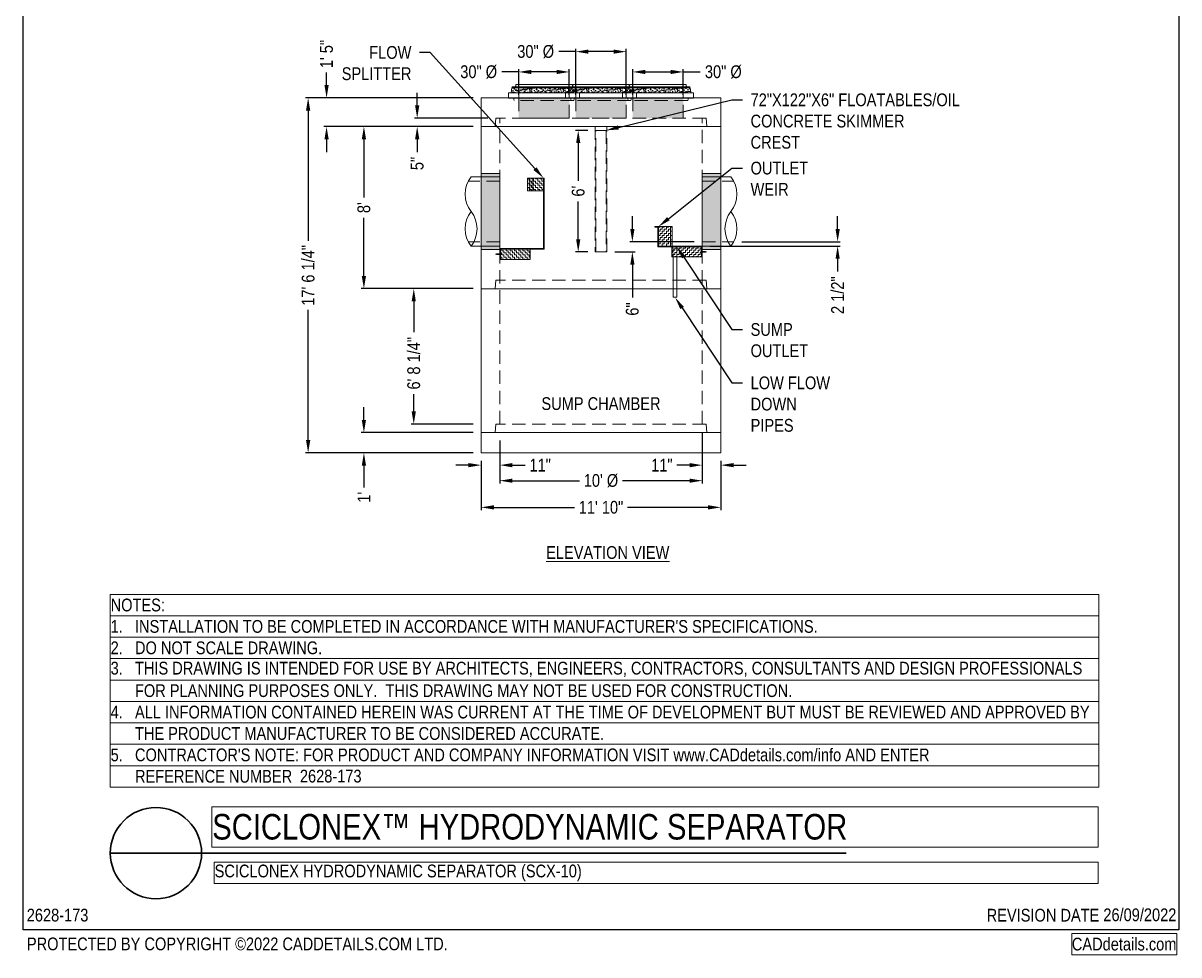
# Model space of a CAD drawing. Extents: x 0 to 220, y -5 to 280.
# Drawn here: x 0 to 216, y -4.7 to 169.4 of the extents above; entities that cross this region are included whole.
import ezdxf
from ezdxf import colors
from ezdxf.entities.mleader import LeaderData, LeaderLine
from ezdxf.math import Vec2, Vec3

# ---------------------------------------------------------------- set-up
doc = ezdxf.new("R2010")
doc.units = 0
doc.header["$LTSCALE"] = 10
doc.header["$MEASUREMENT"] = 0
doc.header["$PDMODE"] = 35
doc.linetypes.add('HIDDEN', pattern=[0.375, 0.25, -0.125])
doc.linetypes.add('HIDDEN2', pattern=[0.1875, 0.125, -0.0625])
doc.layers.get('0').update_dxf_attribs({"linetype": 'CONTINUOUS'})
doc.layers.get('Defpoints').update_dxf_attribs({"linetype": 'CONTINUOUS'})
for name, color, linetype in [('2628-LOGO$0$CADdetails-7-VERYFINE', 7, 'CONTINUOUS'), ('2628-LOGO$0$CADdetails-FRAME', 7, 'CONTINUOUS'), ('CADdetails-9-TITLEBLOCK', 7, 'CONTINUOUS')]:
    doc.layers.add(name, color=color, linetype=linetype)
for name, color, linetype, lineweight in [('CADdetails-1-ANNO', 41, 'CONTINUOUS', 5), ('CADdetails-2-HATCH', 8, 'CONTINUOUS', 5), ('CADdetails-3-HIDDEN', 11, 'HIDDEN', 5), ('CADdetails-4-LIGHT', 3, 'CONTINUOUS', 13), ('CADdetails-5-MEDIUM', 4, 'CONTINUOUS', 18), ('CADdetails-6-HEAVY', 6, 'CONTINUOUS', 30)]:
    doc.layers.add(name, color=color, linetype=linetype, lineweight=lineweight)
doc.styles.add('2628-LOGO$0$CADdetails-DIMENSIONS', font='ARIALN.TTF', dxfattribs={"height": 2.38})
doc.styles.add('2628-LOGO$0$CADdetails-NOTES', font='ARIALN.TTF', dxfattribs={"height": 2.38})
doc.styles.add('CADdetails-DETAILTITLE', font='ARIALN.TTF', dxfattribs={"height": 4.77})
doc.styles.add('CADdetails-DIMENSIONS', font='ARIALN.TTF', dxfattribs={"height": 2.38})
doc.styles.add('CADdetails-NOTES', font='ARIALN.TTF', dxfattribs={"height": 2.38})
doc.dimstyles.new('CADdetails-DIM', dxfattribs={"dimtxt": 2.38, "dimasz": 2.38, "dimexe": 0.5, "dimexo": 1.5, "dimgap": 1, "dimtad": 1, "dimzin": 0, "dimdsep": 46, "dimtxsty": 'CADdetails-DIMENSIONS', "dimcen": 1, "dimclrd": 256, "dimclre": 256, "dimclrt": 256, "dimadec": 0, "dimazin": 0, "dimtfac": 1, "dimtofl": 0, "dimtmove": 0, "dimatfit": 3, "dimfxl": 1, "dimtolj": 1, "dimtzin": 0, "dimarcsym": 0})

# ---------------------------------------------------------------- blocks, each defined once
blk = doc.blocks.new('*T23')
at = {"layer": 'Defpoints', "color": 8, "linetype": 'ByBlock', "lineweight": 0, "transparency": 16777216}
for p, q in [((0, 0), (184.71, 0)), ((0, 0), (0, -36)), ((184.71, 0), (184.71, -36)), ((0, -4), (184.71, -4)), ((0, -8), (184.71, -8)), ((0, -12), (184.71, -12)), ((0, -16), (184.71, -16)), ((0, -20), (184.71, -20)), ((0, -24), (184.71, -24)), ((0, -28), (184.71, -28)), ((0, -32), (184.71, -32)), ((0, -36), (184.71, -36))]:
    blk.add_line(p, q, dxfattribs=at)
at = {"layer": '2628-LOGO$0$CADdetails-FRAME', "transparency": 16777216, "char_height": 2.38, "width": 184.5948, "attachment_point": 4, "style": '2628-LOGO$0$CADdetails-NOTES'}
for s, insert in [('NOTES:', (0.06, -2)), ("1.   INSTALLATION TO BE COMPLETED IN ACCORDANCE WITH MANUFACTURER'S SPECIFICATIONS.", (0.06, -6)), ('2.   DO NOT SCALE DRAWING.', (0.06, -10)), ('3.   THIS DRAWING IS INTENDED FOR USE BY ARCHITECTS, ENGINEERS, CONTRACTORS, CONSULTANTS AND DESIGN PROFESSIONALS', (0.06, -14)), ('      FOR PLANNING PURPOSES ONLY.  THIS DRAWING MAY NOT BE USED FOR CONSTRUCTION.', (0.06, -18)), ('4.   ALL INFORMATION CONTAINED HEREIN WAS CURRENT AT THE TIME OF DEVELOPMENT BUT MUST BE REVIEWED AND APPROVED BY', (0.06, -22)), ('      THE PRODUCT MANUFACTURER TO BE CONSIDERED ACCURATE.', (0.06, -26)), ("5.   CONTRACTOR'S NOTE: FOR PRODUCT AND COMPANY INFORMATION VISIT www.CADdetails.com/info AND ENTER", (0.06, -30)), ('      REFERENCE NUMBER', (0.06, -34))]:
    blk.add_mtext(s, dxfattribs=dict(at, insert=insert))
blk = doc.blocks.new('*T24')
at = {"layer": 'Defpoints', "color": 8, "linetype": 'ByBlock', "lineweight": 0, "transparency": 16777216}
for p, q in [((0, 0), (19.6, 0)), ((0, 0), (0, -4)), ((19.6, 0), (19.6, -4)), ((0, -4), (19.6, -4))]:
    blk.add_line(p, q, dxfattribs=at)
at = {"layer": '2628-LOGO$0$CADdetails-7-VERYFINE', "transparency": 16777216, "insert": (19.54, -2), "char_height": 2.38, "width": 19.4793, "attachment_point": 6, "style": '2628-LOGO$0$CADdetails-NOTES'}
blk.add_mtext('CADdetails.com', dxfattribs=at)
blk = doc.blocks.new('2628-LOGO')
at = {"layer": '2628-LOGO$0$CADdetails-FRAME'}
for p, q in [((0, 0), (0, 280)), ((216, 280), (216, 0)), ((216, 0), (0, 0))]:
    blk.add_line(p, q, dxfattribs=at)
for name, p in [('*T23', (16.3, 62.65)), ('*T24', (196, -0.69))]:
    blk.add_blockref(name, p)
at = {"layer": '2628-LOGO$0$CADdetails-7-VERYFINE', "char_height": 2.38, "attachment_point": 1}
for s, width, gutter_width, insert, style in [('2628-173', 53.6533, 11.9, (51.73, 29.89), '2628-LOGO$0$CADdetails-NOTES'), ('2628-173', 53.6533, 11.9, (0.68, 3.93), '2628-LOGO$0$CADdetails-NOTES'), ('REVISION DATE', 24.5006, 11.9, (180.08, 3.91), '2628-LOGO$0$CADdetails-NOTES'), ('26/09/2022', 13.6761, 23.85, (201.88, 3.98), '2628-LOGO$0$CADdetails-DIMENSIONS')]:
    blk.add_mtext_dynamic_manual_height_columns(s, width=width, gutter_width=gutter_width, heights=[0], dxfattribs=dict(at, insert=insert, style=style))
at = {"layer": '2628-LOGO$0$CADdetails-7-VERYFINE', "insert": (0.71, -1.45), "char_height": 2.38, "width": 82.1295, "attachment_point": 1, "style": '2628-LOGO$0$CADdetails-NOTES'}
blk.add_mtext('PROTECTED BY COPYRIGHT ©2022 CADDETAILS.COM LTD.', dxfattribs=at)
blk.add_mtext('PROTECTED BY COPYRIGHT ©2022 CADDETAILS.COM LTD.', dxfattribs=at)
blk = doc.blocks.new('*T2')
at = {"layer": 'Defpoints', "color": 8, "linetype": 'ByBlock', "lineweight": 0, "transparency": 16777216}
for p, q in [((0, 0), (165.2, 0)), ((0, 0), (0, -4)), ((165.2, 0), (165.2, -4)), ((0, -4), (165.2, -4))]:
    blk.add_line(p, q, dxfattribs=at)
at = {"layer": 'CADdetails-5-MEDIUM', "transparency": 16777216, "insert": (0.06, -2), "char_height": 2.38, "width": 165.0809, "attachment_point": 4, "style": 'CADdetails-NOTES'}
blk.add_mtext('SCICLONEX HYDRODYNAMIC SEPARATOR (SCX-10)', dxfattribs=at)
blk = doc.blocks.new('*T3')
at = {"layer": 'Defpoints', "color": 8, "linetype": 'ByBlock', "lineweight": 0, "transparency": 16777216}
for p, q in [((0, 0), (165.65, 0)), ((0, 0), (0, -7.56)), ((165.65, 0), (165.65, -7.56)), ((0, -7.56), (165.65, -7.56))]:
    blk.add_line(p, q, dxfattribs=at)
at = {"layer": 'CADdetails-6-HEAVY', "transparency": 16777216, "insert": (0.06, -3.78), "char_height": 4.77, "width": 165.5323, "attachment_point": 4, "style": 'CADdetails-DETAILTITLE'}
blk.add_mtext('SCICLONEX™ HYDRODYNAMIC SEPARATOR', dxfattribs=at)
blk = doc.blocks.new('*D15')
at = {"layer": 'CADdetails-1-ANNO', "lineweight": -2, "transparency": 16777216}
for p, q in [((126.92, 92.95), (126.92, 83.39)), ((89.08, 91.37), (89.08, 83.39)), ((91.46, 83.89), (103.98, 83.89)), ((124.54, 83.89), (112.02, 83.89))]:
    blk.add_line(p, q, dxfattribs=at)
at = {"layer": 'CADdetails-1-ANNO', "transparency": 16777216}
for points in [[(91.46, 84.28), (91.46, 83.49), (89.08, 83.89)], [(124.54, 84.28), (124.54, 83.49), (126.92, 83.89)]]:
    blk.add_solid(points, dxfattribs=at)
at = {"layer": 'Defpoints', "color": 0, "transparency": 16777216}
for p in [(126.92, 94.45), (89.08, 92.87), (126.92, 83.89)]:
    blk.add_point(p, dxfattribs=at)
at = {"layer": 'CADdetails-1-ANNO', "transparency": 16777216, "insert": (108, 83.89), "char_height": 2.38, "attachment_point": 5, "style": 'CADdetails-DIMENSIONS'}
blk.add_mtext("\\A1;10' %%C", dxfattribs=at)
blk = doc.blocks.new('*D16')
at = {"layer": 'CADdetails-1-ANNO', "lineweight": -2, "transparency": 16777216}
for p, q in [((113.86, 130.89), (113.86, 133.27)), ((125.42, 128.51), (113.36, 128.51)), ((110.6, 126.61), (114.36, 126.61)), ((113.86, 124.23), (113.86, 118.08))]:
    blk.add_line(p, q, dxfattribs=at)
at = {"layer": 'CADdetails-1-ANNO', "transparency": 16777216}
for points in [[(113.47, 130.89), (114.26, 130.89), (113.86, 128.51)], [(113.47, 124.23), (114.26, 124.23), (113.86, 126.61)]]:
    blk.add_solid(points, dxfattribs=at)
at = {"layer": 'Defpoints', "color": 0, "transparency": 16777216}
for p in [(126.92, 128.51), (109.1, 126.61), (113.86, 126.61)]:
    blk.add_point(p, dxfattribs=at)
at = {"layer": 'CADdetails-1-ANNO', "transparency": 16777216, "insert": (113.86, 115.95), "char_height": 2.38, "attachment_point": 5, "rotation": 90, "style": 'CADdetails-DIMENSIONS'}
blk.add_mtext('\\A1;6"', dxfattribs=at)
blk = doc.blocks.new('*D4')
at = {"layer": 'CADdetails-1-ANNO', "lineweight": -2, "transparency": 16777216}
for p, q in [((152.22, 130.89), (152.22, 133.27)), ((128.42, 127.72), (152.72, 127.72)), ((134.3, 128.51), (152.72, 128.51)), ((152.22, 125.34), (152.22, 122.96))]:
    blk.add_line(p, q, dxfattribs=at)
at = {"layer": 'CADdetails-1-ANNO', "transparency": 16777216}
for points in [[(151.83, 130.89), (152.62, 130.89), (152.22, 128.51)], [(151.83, 125.34), (152.62, 125.34), (152.22, 127.72)]]:
    blk.add_solid(points, dxfattribs=at)
at = {"layer": 'Defpoints', "color": 0, "transparency": 16777216}
for p in [(126.92, 127.72), (132.8, 128.51), (152.22, 127.72)]:
    blk.add_point(p, dxfattribs=at)
at = {"layer": 'CADdetails-1-ANNO', "transparency": 16777216, "insert": (152.22, 118.54), "char_height": 2.38, "attachment_point": 5, "rotation": 90, "style": 'CADdetails-DIMENSIONS'}
blk.add_mtext('\\A1;2 1/2"', dxfattribs=at)
blk = doc.blocks.new('*D5')
at = {"layer": 'CADdetails-1-ANNO', "lineweight": -2, "transparency": 16777216}
for p, q in [((84.11, 155.39), (52.77, 155.39)), ((53.27, 153.01), (53.27, 128.7)), ((53.27, 91.47), (53.27, 115.78)), ((84.11, 89.09), (52.77, 89.09))]:
    blk.add_line(p, q, dxfattribs=at)
at = {"layer": 'CADdetails-1-ANNO', "transparency": 16777216}
for points in [[(52.87, 153.01), (53.67, 153.01), (53.27, 155.39)], [(52.87, 91.47), (53.67, 91.47), (53.27, 89.09)]]:
    blk.add_solid(points, dxfattribs=at)
at = {"layer": 'Defpoints', "color": 0, "transparency": 16777216}
for p in [(85.61, 155.39), (53.27, 89.09), (85.61, 89.09)]:
    blk.add_point(p, dxfattribs=at)
at = {"layer": 'CADdetails-1-ANNO', "transparency": 16777216, "insert": (53.27, 122.24), "char_height": 2.38, "attachment_point": 5, "rotation": 90, "style": 'CADdetails-DIMENSIONS'}
blk.add_mtext('\\A1;17\' 6 1/4"', dxfattribs=at)
blk = doc.blocks.new('*D6')
at = {"layer": 'CADdetails-1-ANNO', "lineweight": -2, "transparency": 16777216}
for p, q in [((84.11, 150.03), (63.19, 150.03)), ((63.69, 147.65), (63.69, 136.79)), ((63.69, 122.14), (63.69, 132.99)), ((84.11, 119.76), (63.19, 119.76))]:
    blk.add_line(p, q, dxfattribs=at)
at = {"layer": 'CADdetails-1-ANNO', "transparency": 16777216}
for points in [[(63.29, 147.65), (64.09, 147.65), (63.69, 150.03)], [(63.29, 122.14), (64.09, 122.14), (63.69, 119.76)]]:
    blk.add_solid(points, dxfattribs=at)
at = {"layer": 'Defpoints', "color": 0, "transparency": 16777216}
for p in [(85.61, 150.03), (63.69, 119.76), (85.61, 119.76)]:
    blk.add_point(p, dxfattribs=at)
at = {"layer": 'CADdetails-1-ANNO', "transparency": 16777216, "insert": (63.69, 134.89), "char_height": 2.38, "attachment_point": 5, "rotation": 90, "style": 'CADdetails-DIMENSIONS'}
blk.add_mtext("\\A1;8'", dxfattribs=at)
blk = doc.blocks.new('*D7')
at = {"layer": 'CADdetails-1-ANNO', "lineweight": -2, "transparency": 16777216}
for p, q in [((84.11, 119.76), (72.51, 119.76)), ((73.01, 117.38), (73.01, 111.62)), ((73.01, 96.83), (73.01, 100.02)), ((84.11, 94.45), (72.51, 94.45))]:
    blk.add_line(p, q, dxfattribs=at)
at = {"layer": 'CADdetails-1-ANNO', "transparency": 16777216}
for points in [[(72.61, 117.38), (73.4, 117.38), (73.01, 119.76)], [(72.61, 96.83), (73.4, 96.83), (73.01, 94.45)]]:
    blk.add_solid(points, dxfattribs=at)
at = {"layer": 'Defpoints', "color": 0, "transparency": 16777216}
for p in [(73.01, 119.76), (85.61, 119.76), (85.61, 94.45)]:
    blk.add_point(p, dxfattribs=at)
at = {"layer": 'CADdetails-1-ANNO', "transparency": 16777216, "insert": (73.01, 105.82), "char_height": 2.38, "attachment_point": 5, "rotation": 90, "style": 'CADdetails-DIMENSIONS'}
blk.add_mtext('\\A1;6\' 8 1/4"', dxfattribs=at)
blk = doc.blocks.new('*D8')
at = {"layer": 'CADdetails-1-ANNO', "lineweight": -2, "transparency": 16777216}
for p, q in [((73.65, 153.98), (73.65, 156.36)), ((86.87, 151.6), (73.15, 151.6)), ((84.11, 150.03), (73.15, 150.03)), ((73.65, 147.65), (73.65, 145.27))]:
    blk.add_line(p, q, dxfattribs=at)
at = {"layer": 'CADdetails-1-ANNO', "transparency": 16777216}
for points in [[(73.25, 153.98), (74.05, 153.98), (73.65, 151.6)], [(73.25, 147.65), (74.05, 147.65), (73.65, 150.03)]]:
    blk.add_solid(points, dxfattribs=at)
at = {"layer": 'Defpoints', "color": 0, "transparency": 16777216}
for p in [(73.65, 151.6), (88.37, 151.6), (85.61, 150.03)]:
    blk.add_point(p, dxfattribs=at)
at = {"layer": 'CADdetails-1-ANNO', "transparency": 16777216, "insert": (73.65, 143.14), "char_height": 2.38, "attachment_point": 5, "rotation": 90, "style": 'CADdetails-DIMENSIONS'}
blk.add_mtext('\\A1;5"', dxfattribs=at)
blk = doc.blocks.new('*D9')
at = {"layer": 'CADdetails-1-ANNO', "lineweight": -2, "transparency": 16777216}
for p, q in [((63.69, 95.25), (63.69, 97.63)), ((84.11, 92.87), (63.19, 92.87)), ((84.11, 89.09), (63.19, 89.09)), ((63.69, 86.71), (63.69, 82.6))]:
    blk.add_line(p, q, dxfattribs=at)
at = {"layer": 'CADdetails-1-ANNO', "transparency": 16777216}
for points in [[(63.29, 95.25), (64.09, 95.25), (63.69, 92.87)], [(63.29, 86.71), (64.09, 86.71), (63.69, 89.09)]]:
    blk.add_solid(points, dxfattribs=at)
at = {"layer": 'Defpoints', "color": 0, "transparency": 16777216}
for p in [(85.61, 92.87), (63.69, 89.09), (85.61, 89.09)]:
    blk.add_point(p, dxfattribs=at)
at = {"layer": 'CADdetails-1-ANNO', "transparency": 16777216, "insert": (63.69, 80.79), "char_height": 2.38, "attachment_point": 5, "rotation": 90, "style": 'CADdetails-DIMENSIONS'}
blk.add_mtext("\\A1;1'", dxfattribs=at)
blk = doc.blocks.new('*D10')
at = {"layer": 'CADdetails-1-ANNO', "lineweight": -2, "transparency": 16777216}
for p, q in [((56.71, 157.77), (56.71, 160.15)), ((84.11, 155.39), (56.21, 155.39)), ((84.11, 150.03), (56.21, 150.03)), ((56.71, 147.65), (56.71, 145.27))]:
    blk.add_line(p, q, dxfattribs=at)
at = {"layer": 'CADdetails-1-ANNO', "transparency": 16777216}
for points in [[(56.32, 157.77), (57.11, 157.77), (56.71, 155.39)], [(56.32, 147.65), (57.11, 147.65), (56.71, 150.03)]]:
    blk.add_solid(points, dxfattribs=at)
at = {"layer": 'Defpoints', "color": 0, "transparency": 16777216}
for p in [(85.61, 155.39), (56.71, 150.03), (85.61, 150.03)]:
    blk.add_point(p, dxfattribs=at)
at = {"layer": 'CADdetails-1-ANNO', "transparency": 16777216, "insert": (56.71, 163.58), "char_height": 2.38, "attachment_point": 5, "rotation": 90, "style": 'CADdetails-DIMENSIONS'}
blk.add_mtext('\\A1;1\' 5"', dxfattribs=at)
blk = doc.blocks.new('*D12')
at = {"layer": 'CADdetails-1-ANNO', "lineweight": -2, "transparency": 16777216}
for p, q in [((105.55, 149.32), (103.24, 149.32)), ((103.74, 146.94), (103.74, 139.87)), ((103.74, 128.99), (103.74, 136.06)), ((105.55, 126.61), (103.24, 126.61))]:
    blk.add_line(p, q, dxfattribs=at)
at = {"layer": 'CADdetails-1-ANNO', "transparency": 16777216}
for points in [[(103.35, 146.94), (104.14, 146.94), (103.74, 149.32)], [(103.35, 128.99), (104.14, 128.99), (103.74, 126.61)]]:
    blk.add_solid(points, dxfattribs=at)
at = {"layer": 'Defpoints', "color": 0, "transparency": 16777216}
for p in [(107.05, 149.32), (103.74, 126.61), (107.05, 126.61)]:
    blk.add_point(p, dxfattribs=at)
at = {"layer": 'CADdetails-1-ANNO', "transparency": 16777216, "insert": (103.74, 137.97), "char_height": 2.38, "attachment_point": 5, "rotation": 90, "style": 'CADdetails-DIMENSIONS'}
blk.add_mtext("\\A1;6'", dxfattribs=at)
blk = doc.blocks.new('*D17')
at = {"layer": 'CADdetails-1-ANNO', "lineweight": -2, "transparency": 16777216}
for p, q in [((85.61, 87.59), (85.61, 78.4)), ((130.39, 87.59), (130.39, 78.4)), ((87.99, 78.9), (103.05, 78.9)), ((128.01, 78.9), (112.95, 78.9))]:
    blk.add_line(p, q, dxfattribs=at)
at = {"layer": 'CADdetails-1-ANNO', "transparency": 16777216}
for points in [[(87.99, 79.3), (87.99, 78.51), (85.61, 78.9)], [(128.01, 79.3), (128.01, 78.51), (130.39, 78.9)]]:
    blk.add_solid(points, dxfattribs=at)
at = {"layer": 'Defpoints', "color": 0, "transparency": 16777216}
for p in [(85.61, 89.09), (130.39, 89.09), (130.39, 78.9)]:
    blk.add_point(p, dxfattribs=at)
at = {"layer": 'CADdetails-1-ANNO', "transparency": 16777216, "insert": (108, 78.9), "char_height": 2.38, "attachment_point": 5, "style": 'CADdetails-DIMENSIONS'}
blk.add_mtext('\\A1;11\' 10"', dxfattribs=at)
blk = doc.blocks.new('*D18')
at = {"layer": 'CADdetails-1-ANNO', "lineweight": -2, "transparency": 16777216}
for p, q in [((83.23, 86.79), (80.85, 86.79)), ((85.61, 87.59), (85.61, 86.29)), ((89.08, 87.59), (89.08, 86.29)), ((91.46, 86.79), (93.84, 86.79))]:
    blk.add_line(p, q, dxfattribs=at)
at = {"layer": 'CADdetails-1-ANNO', "transparency": 16777216}
for points in [[(83.23, 87.18), (83.23, 86.39), (85.61, 86.79)], [(91.46, 87.18), (91.46, 86.39), (89.08, 86.79)]]:
    blk.add_solid(points, dxfattribs=at)
at = {"layer": 'Defpoints', "color": 0, "transparency": 16777216}
for p in [(85.61, 89.09), (89.08, 89.09), (89.08, 86.79)]:
    blk.add_point(p, dxfattribs=at)
at = {"layer": 'CADdetails-1-ANNO', "transparency": 16777216, "insert": (96.63, 86.79), "char_height": 2.38, "attachment_point": 5, "style": 'CADdetails-DIMENSIONS'}
blk.add_mtext('\\A1;11"', dxfattribs=at)
blk = doc.blocks.new('*D14')
at = {"layer": 'CADdetails-1-ANNO', "lineweight": -2, "transparency": 16777216}
for p, q in [((124.54, 86.79), (122.16, 86.79)), ((126.92, 87.59), (126.92, 86.29)), ((130.39, 87.59), (130.39, 86.29)), ((132.77, 86.79), (135.15, 86.79))]:
    blk.add_line(p, q, dxfattribs=at)
at = {"layer": 'CADdetails-1-ANNO', "transparency": 16777216}
for points in [[(124.54, 87.18), (124.54, 86.39), (126.92, 86.79)], [(132.77, 87.18), (132.77, 86.39), (130.39, 86.79)]]:
    blk.add_solid(points, dxfattribs=at)
at = {"layer": 'Defpoints', "color": 0, "transparency": 16777216}
for p in [(126.92, 89.09), (130.39, 89.09), (126.92, 86.79)]:
    blk.add_point(p, dxfattribs=at)
at = {"layer": 'CADdetails-1-ANNO', "transparency": 16777216, "insert": (119.37, 86.79), "char_height": 2.38, "attachment_point": 5, "style": 'CADdetails-DIMENSIONS'}
blk.add_mtext('\\A1;11"', dxfattribs=at)
blk = doc.blocks.new('*D19')
at = {"layer": 'CADdetails-1-ANNO', "lineweight": -2, "transparency": 16777216}
for p, q in [((92.62, 160.24), (89.48, 160.24)), ((92.62, 155.94), (92.62, 160.74)), ((99.7, 160.24), (95, 160.24)), ((102.08, 155.94), (102.08, 160.74))]:
    blk.add_line(p, q, dxfattribs=at)
at = {"layer": 'CADdetails-1-ANNO', "transparency": 16777216}
for points in [[(95, 160.63), (95, 159.84), (92.62, 160.24)], [(99.7, 160.63), (99.7, 159.84), (102.08, 160.24)]]:
    blk.add_solid(points, dxfattribs=at)
at = {"layer": 'Defpoints', "color": 0, "transparency": 16777216}
for p in [(102.08, 160.24), (92.62, 154.44), (102.08, 154.44)]:
    blk.add_point(p, dxfattribs=at)
at = {"layer": 'CADdetails-1-ANNO', "transparency": 16777216, "insert": (85.14, 160.24), "char_height": 2.38, "attachment_point": 5, "style": 'CADdetails-DIMENSIONS'}
blk.add_mtext('\\A1;30" %%C', dxfattribs=at)
blk = doc.blocks.new('*D20')
at = {"layer": 'CADdetails-1-ANNO', "lineweight": -2, "transparency": 16777216}
for p, q in [((103.27, 155.94), (103.27, 164.53)), ((112.73, 155.94), (112.73, 164.53)), ((103.27, 164.03), (100.13, 164.03)), ((110.35, 164.03), (105.65, 164.03))]:
    blk.add_line(p, q, dxfattribs=at)
at = {"layer": 'CADdetails-1-ANNO', "transparency": 16777216}
for points in [[(105.65, 164.43), (105.65, 163.64), (103.27, 164.03)], [(110.35, 164.43), (110.35, 163.64), (112.73, 164.03)]]:
    blk.add_solid(points, dxfattribs=at)
at = {"layer": 'Defpoints', "color": 0, "transparency": 16777216}
for p in [(112.73, 164.03), (103.27, 154.44), (112.73, 154.44)]:
    blk.add_point(p, dxfattribs=at)
at = {"layer": 'CADdetails-1-ANNO', "transparency": 16777216, "insert": (95.79, 164.03), "char_height": 2.38, "attachment_point": 5, "style": 'CADdetails-DIMENSIONS'}
blk.add_mtext('\\A1;30" %%C', dxfattribs=at)
blk = doc.blocks.new('*D21')
at = {"layer": 'CADdetails-1-ANNO', "lineweight": -2, "transparency": 16777216}
for p, q in [((113.92, 155.94), (113.92, 160.74)), ((116.3, 160.24), (121, 160.24)), ((123.38, 155.94), (123.38, 160.74)), ((123.38, 160.24), (126.52, 160.24))]:
    blk.add_line(p, q, dxfattribs=at)
at = {"layer": 'CADdetails-1-ANNO', "transparency": 16777216}
for points in [[(116.3, 160.63), (116.3, 159.84), (113.92, 160.24)], [(121, 160.63), (121, 159.84), (123.38, 160.24)]]:
    blk.add_solid(points, dxfattribs=at)
at = {"layer": 'Defpoints', "color": 0, "transparency": 16777216}
for p in [(123.38, 160.24), (113.92, 154.44), (123.38, 154.44)]:
    blk.add_point(p, dxfattribs=at)
at = {"layer": 'CADdetails-1-ANNO', "transparency": 16777216, "insert": (130.86, 160.24), "char_height": 2.38, "attachment_point": 5, "style": 'CADdetails-DIMENSIONS'}
blk.add_mtext('\\A1;30" %%C', dxfattribs=at)

msp = doc.modelspace()

# ---------------------------------------------------------------- hatches: boundary and pattern name
at = {"layer": 'CADdetails-2-HATCH'}
h = msp.add_hatch(dxfattribs=at)
h.set_pattern_fill('AR-SAND', color=256, scale=0.315337)
h.set_pattern_definition([(37.5, (97.3495, 152.55047), (-0.019864, 0.6076), [0, -0.479313, 0, -0.536073, 0, -0.512423]), (7.5, (97.3495, 152.5505), (0.55808, 0.88993), [0, -0.258577, 0, -0.432012, 0, -0.165552]), (327.5, (96.9616, 152.55047), (0.982005, 0.001785), [0, -0.157669, 0, -0.567607, 0, -0.741043]), (317.5, (96.9616, 152.5505), (0.94794, 0.27676), [0, -0.078834, 0, -0.372098, 0, -0.425705])])
h.paths.add_polyline_path([(91.2, 156.335), (103.499, 156.335), (103.341, 157.281), (91.358, 157.281)])
h = msp.add_hatch(dxfattribs=at)
h.set_pattern_fill('AR-SAND', color=256, scale=0.315337)
h.set_pattern_definition([(37.5, (108, 152.55047), (-0.019864, 0.6076), [0, -0.479313, 0, -0.536073, 0, -0.512423]), (7.5, (108, 152.5505), (0.55808, 0.88993), [0, -0.258577, 0, -0.432012, 0, -0.165552]), (327.5, (107.61214, 152.55047), (0.982005, 0.001785), [0, -0.157669, 0, -0.567607, 0, -0.741043]), (317.5, (107.6121, 152.5505), (0.94794, 0.27676), [0, -0.078834, 0, -0.372098, 0, -0.425705])])
h.paths.add_polyline_path([(101.851, 156.335), (114.149, 156.335), (113.991, 157.281), (102.009, 157.281)])
h = msp.add_hatch(dxfattribs=at)
h.set_pattern_fill('AR-SAND', color=256, scale=0.315337)
h.set_pattern_definition([(37.5, (118.6505, 152.55047), (-0.019864, 0.6076), [0, -0.479313, 0, -0.536073, 0, -0.512423]), (7.5, (118.6505, 152.5505), (0.55808, 0.88993), [0, -0.258577, 0, -0.432012, 0, -0.165552]), (327.5, (118.26265, 152.55047), (0.982005, 0.001785), [0, -0.157669, 0, -0.567607, 0, -0.741043]), (317.5, (118.26265, 152.5505), (0.94794, 0.27676), [0, -0.078834, 0, -0.372098, 0, -0.425705])])
h.paths.add_polyline_path([(112.501, 156.335), (124.8, 156.335), (124.642, 157.281), (112.659, 157.281)])
h = msp.add_hatch(color=256, dxfattribs=at)
h.dxf.hatch_style = 1
h.paths.add_polyline_path([(102.08, 151.604), (102.08, 155.389), (92.619, 155.389), (92.619, 151.604)])
h = msp.add_hatch(color=256, dxfattribs=at)
h.dxf.hatch_style = 1
h.paths.add_polyline_path([(112.73, 151.604), (112.73, 155.389), (103.27, 155.389), (103.27, 151.604)])
h = msp.add_hatch(color=256, dxfattribs=at)
h.dxf.hatch_style = 1
h.paths.add_polyline_path([(123.381, 151.604), (123.381, 155.389), (113.92, 155.389), (113.92, 151.604)])
h = msp.add_hatch(color=256, dxfattribs=at)
h.dxf.hatch_style = 1
h.paths.add_polyline_path([(89.08, 127.087), (85.611, 127.087), (85.611, 141.277), (89.08, 141.277)])
h = msp.add_hatch(dxfattribs=at)
h.set_pattern_fill('ZIGZAG', color=256, scale=3.153373, angle=90)
h.set_pattern_definition([(90, (89.07976, 127.24465), (-0.394172, 0.394172), [0.394172, -0.394172]), (180, (89.07976, 127.63882), (-0.394172, -0.394172), [0.394172, -0.394172])])
h.paths.add_polyline_path([(94.791, 127.126), (89.198, 127.126), (89.198, 126.24), (89.316, 126.24), (89.316, 126.121), (89.198, 126.121), (89.198, 125.234), (94.791, 125.234)])
h.paths.add_polyline_path([(94.703, 140.41), (94.246, 140.41), (94.246, 138.045), (94.703, 138.045)])
h.paths.add_polyline_path([(95.262, 140.41), (94.703, 140.41), (94.703, 138.045), (95.262, 138.045)])
h.paths.add_polyline_path([(97.259, 140.41), (95.262, 140.41), (95.262, 138.045), (97.259, 138.045)])
h = msp.add_hatch(color=256, dxfattribs=at)
h.dxf.hatch_style = 1
h.paths.add_polyline_path([(126.92, 127.087), (130.389, 127.087), (130.389, 141.277), (126.92, 141.277)])
h = msp.add_hatch(dxfattribs=at)
h.set_pattern_fill('ZIGZAG', color=256, scale=3.153373)
h.set_pattern_definition([(0, (126.92024, 127.71766), (0.394172, 0.394172), [0.394172, -0.394172]), (90, (127.3144, 127.71766), (-0.394172, 0.394172), [0.394172, -0.394172])])
h.paths.add_polyline_path([(120.975, 131.344), (118.741, 131.344), (118.741, 127.718), (120.975, 127.718)])
h.paths.add_polyline_path([(121.297, 131.344), (120.975, 131.344), (120.975, 127.718), (121.297, 127.718)])
h.paths.add_polyline_path([(126.802, 127.599), (121.209, 127.599), (121.209, 125.707), (126.802, 125.707), (126.802, 126.594), (126.684, 126.594), (126.684, 126.713), (126.802, 126.713)])

# ---------------------------------------------------------------- linework, layer by layer
for p, q in [((90.727, 155.389), (103.972, 155.389)), ((101.378, 155.389), (114.622, 155.389)), ((112.028, 155.389), (125.273, 155.389))]:
    msp.add_line(p, q)
for points in [[(91.2, 156.335), (103.499, 156.335), (103.341, 157.281), (91.358, 157.281)], [(101.851, 156.335), (114.149, 156.335), (113.991, 157.281), (102.009, 157.281)], [(112.501, 156.335), (124.8, 156.335), (124.642, 157.281), (112.659, 157.281)]]:
    msp.add_lwpolyline(points, close=True, dxfattribs=at)
at = {"layer": 'CADdetails-3-HIDDEN'}
for p, q in [((92.619, 156.335), (92.619, 157.281)), ((92.619, 155.389), (92.619, 156.335)), ((102.08, 156.335), (102.08, 157.281)), ((102.08, 155.389), (102.08, 156.335)), ((103.27, 156.335), (103.27, 157.281)), ((103.27, 155.389), (103.27, 156.335)), ((112.73, 156.335), (112.73, 157.281)), ((112.73, 155.389), (112.73, 156.335)), ((113.92, 156.335), (113.92, 157.281)), ((113.92, 155.389), (113.92, 156.335)), ((123.381, 156.335), (123.381, 157.281)), ((123.381, 155.389), (123.381, 156.335)), ((89.08, 94.45), (89.08, 151.604)), ((126.92, 94.45), (126.92, 151.604)), ((106.896, 150.028), (106.896, 126.614)), ((109.104, 126.614), (109.104, 150.028)), ((89.08, 141.277), (85.611, 141.277)), ((126.92, 141.277), (130.389, 141.277)), ((89.08, 139.858), (83.204, 139.858)), ((126.92, 139.858), (132.796, 139.858)), ((89.08, 128.506), (83.204, 128.506)), ((126.92, 128.506), (132.796, 128.506)), ((89.08, 127.087), (85.611, 127.087)), ((106.896, 126.614), (109.104, 126.614)), ((126.92, 127.087), (130.389, 127.087))]:
    msp.add_line(p, q, dxfattribs=at)
for points in [[(103.026, 155.389), (102.947, 154.915), (91.752, 154.915), (91.673, 155.389)], [(113.676, 155.389), (113.597, 154.915), (102.403, 154.915), (102.324, 155.389)], [(124.327, 155.389), (124.248, 154.915), (113.053, 154.915), (112.974, 155.389)], [(127.787, 150.028), (127.629, 151.604), (88.371, 151.604), (88.213, 150.028)], [(107.054, 126.614), (107.054, 149.318), (108.946, 149.318), (108.946, 126.614)], [(127.787, 119.755), (127.629, 121.332), (88.371, 121.332), (88.213, 119.755)], [(127.787, 92.873), (127.629, 94.45), (88.371, 94.45), (88.213, 92.873)]]:
    msp.add_lwpolyline(points, dxfattribs=at)
for points in [[(102.08, 151.604), (102.08, 155.389), (92.619, 155.389), (92.619, 151.604)], [(112.73, 151.604), (112.73, 155.389), (103.27, 155.389), (103.27, 151.604)], [(123.381, 151.604), (123.381, 155.389), (113.92, 155.389), (113.92, 151.604)]]:
    msp.add_lwpolyline(points, close=True, dxfattribs=at)
at = {"layer": 'CADdetails-4-LIGHT'}
for p, q in [((89.08, 140.662), (83.719, 140.662)), ((94.246, 138.045), (94.246, 140.41)), ((94.246, 140.41), (97.377, 140.41)), ((94.246, 138.045), (94.246, 140.41)), ((94.246, 140.41), (97.377, 140.41)), ((94.703, 138.045), (94.703, 140.41)), ((94.703, 138.045), (94.703, 140.41)), ((95.262, 140.41), (95.262, 138.045)), ((95.262, 140.41), (95.262, 138.045)), ((97.259, 127.245), (97.259, 140.41)), ((97.259, 127.245), (97.259, 140.41)), ((97.377, 140.41), (97.377, 127.126)), ((97.377, 140.41), (97.377, 127.126)), ((126.92, 140.662), (132.281, 140.662)), ((97.259, 138.045), (94.246, 138.045)), ((97.259, 138.045), (94.246, 138.045)), ((121.297, 131.344), (118.071, 131.344)), ((118.071, 131.226), (118.623, 131.226)), ((118.623, 131.226), (118.623, 127.599)), ((118.623, 131.226), (118.623, 127.599)), ((118.741, 127.718), (118.741, 131.344)), ((118.741, 127.718), (118.741, 131.226)), ((120.975, 131.344), (120.975, 127.718)), ((120.975, 131.226), (120.975, 127.718)), ((121.297, 127.718), (121.297, 131.344)), ((121.297, 127.718), (121.297, 131.226)), ((89.08, 127.702), (83.719, 127.702)), ((118.623, 127.599), (126.802, 127.599)), ((118.623, 127.599), (126.802, 127.599)), ((126.92, 127.718), (118.741, 127.718)), ((126.92, 127.718), (118.741, 127.718)), ((121.209, 127.599), (121.209, 125.707)), ((121.209, 127.599), (121.209, 125.707)), ((121.518, 127.718), (121.518, 127.599)), ((122.148, 127.718), (122.148, 127.599)), ((126.802, 125.707), (126.802, 127.599)), ((126.802, 125.707), (126.802, 127.599)), ((126.92, 125.707), (126.92, 127.718)), ((126.92, 125.707), (126.92, 127.718)), ((126.92, 127.702), (132.281, 127.702)), ((88.37, 126.24), (88.37, 126.121)), ((88.37, 126.24), (88.37, 126.121)), ((89.08, 125.234), (89.08, 127.245)), ((89.08, 127.245), (97.259, 127.245)), ((89.08, 125.234), (89.08, 127.245)), ((89.08, 127.245), (97.259, 127.245)), ((97.377, 127.126), (89.198, 127.126)), ((89.198, 125.234), (89.198, 127.126)), ((97.377, 127.126), (89.198, 127.126)), ((89.198, 125.234), (89.198, 127.126)), ((89.316, 126.24), (89.198, 126.24)), ((89.316, 126.24), (89.198, 126.24)), ((89.316, 126.121), (89.198, 126.121)), ((89.316, 126.121), (89.198, 126.121)), ((89.316, 126.121), (89.316, 126.24)), ((89.316, 126.121), (89.316, 126.24)), ((94.791, 127.126), (94.791, 125.234)), ((94.791, 127.126), (94.791, 125.234)), ((121.209, 125.707), (126.92, 125.707)), ((121.209, 125.707), (126.92, 125.707)), ((121.518, 125.707), (121.518, 118.139)), ((122.148, 125.707), (122.148, 118.139)), ((126.684, 126.713), (126.802, 126.713)), ((126.684, 126.594), (126.684, 126.713)), ((126.684, 126.713), (126.802, 126.713)), ((126.684, 126.594), (126.684, 126.713)), ((126.684, 126.594), (126.802, 126.594)), ((126.684, 126.594), (126.802, 126.594)), ((127.63, 126.713), (127.63, 126.594)), ((127.63, 126.713), (127.63, 126.594)), ((94.791, 125.234), (89.08, 125.234)), ((94.791, 125.234), (89.08, 125.234))]:
    msp.add_line(p, q, dxfattribs=at)
at = {"layer": 'CADdetails-4-LIGHT', "linetype": 'HIDDEN2', "ltscale": 0.5}
for p, q in [((121.518, 125.707), (121.518, 127.599)), ((122.148, 125.707), (122.148, 127.599)), ((89.08, 126.24), (88.37, 126.24)), ((89.08, 126.24), (88.37, 126.24)), ((89.08, 126.121), (88.37, 126.121)), ((89.08, 126.121), (88.37, 126.121)), ((126.92, 126.713), (127.63, 126.713)), ((126.92, 126.713), (127.63, 126.713)), ((126.92, 126.594), (127.63, 126.594)), ((126.92, 126.594), (127.63, 126.594))]:
    msp.add_line(p, q, dxfattribs=at)
at = {"layer": 'CADdetails-4-LIGHT'}
for points in [[(83.719, 127.702, 0.3428571), (83.719, 134.182, -0.3428571), (83.719, 140.662)], [(132.281, 127.702, -0.3428571), (132.281, 134.182, 0.3428571), (132.281, 140.662)]]:
    msp.add_lwpolyline(points, format="xyb", dxfattribs=at)
for points in [[(118.071, 131.344), (118.071, 131.226)], [(121.518, 118.139), (122.148, 118.139)]]:
    msp.add_lwpolyline(points, dxfattribs=at)
for centre, start, end in [((87.889, 130.942), 142.15071, 217.84929), ((128.111, 130.942), 322.15071, 37.84929)]:
    msp.add_arc(centre, 5.281, start, end, dxfattribs=at)
at = {"layer": 'CADdetails-5-MEDIUM'}
for p, q in [((130.389, 155.389), (85.611, 155.389)), ((85.611, 155.389), (85.611, 89.089)), ((130.389, 89.089), (130.389, 155.389)), ((130.389, 150.028), (85.611, 150.028)), ((130.389, 119.755), (85.611, 119.755)), ((130.389, 92.873), (85.611, 92.873)), ((85.611, 89.089), (130.389, 89.089))]:
    msp.add_line(p, q, dxfattribs=at)
for points in [[(91.936, 157.478, 0.4040262), (92.054, 157.592), (92.087, 157.892, -0.4040262), (92.106, 157.911), (102.593, 157.911, -0.4040262), (102.612, 157.892), (102.645, 157.592, 0.4040262), (102.763, 157.478)], [(102.586, 157.478, 0.4040262), (102.705, 157.592), (102.737, 157.892, -0.4040262), (102.757, 157.911), (113.243, 157.911, -0.4040262), (113.263, 157.892), (113.295, 157.592, 0.4040262), (113.414, 157.478)], [(113.237, 157.478, 0.4040262), (113.355, 157.592), (113.388, 157.892, -0.4040262), (113.407, 157.911), (123.894, 157.911, -0.4040262), (123.913, 157.892), (123.946, 157.592, 0.4040262), (124.064, 157.478)]]:
    msp.add_lwpolyline(points, format="xyb", dxfattribs=at)
for points in [[(90.727, 155.389), (103.972, 155.389), (103.972, 156.335), (90.727, 156.335)], [(101.378, 155.389), (114.622, 155.389), (114.622, 156.335), (101.378, 156.335)], [(112.028, 155.389), (125.273, 155.389), (125.273, 156.335), (112.028, 156.335)], [(89.08, 127.087), (85.611, 127.087), (85.611, 141.277), (89.08, 141.277)], [(126.92, 127.087), (130.389, 127.087), (130.389, 141.277), (126.92, 141.277)]]:
    msp.add_lwpolyline(points, close=True, dxfattribs=at)
for points in [[(91.369, 157.406), (91.358, 157.281), (103.341, 157.281), (103.33, 157.406, 0.3888787), (103.251, 157.478), (91.448, 157.478, 0.3888787)], [(102.02, 157.406), (102.009, 157.281), (113.991, 157.281), (113.98, 157.406, 0.3888787), (113.902, 157.478), (102.098, 157.478, 0.3888787)], [(112.67, 157.406), (112.659, 157.281), (124.642, 157.281), (124.631, 157.406, 0.3888787), (124.552, 157.478), (112.749, 157.478, 0.3888787)]]:
    msp.add_lwpolyline(points, format="xyb", close=True, dxfattribs=at)
at = {"layer": 'CADdetails-6-HEAVY'}
msp.add_line((16.299, 14.322), (153.803, 14.322), dxfattribs=at)
msp.add_circle((24.826, 14.322), 8.527, dxfattribs=at)

# ---------------------------------------------------------------- block references
for name, p in [('*T3', (35.283, 22.987)), ('*T2', (35.735, 12.622))]:
    msp.add_blockref(name, p)
at = {"layer": 'CADdetails-9-TITLEBLOCK'}
msp.add_blockref('2628-LOGO', (0, 0), dxfattribs=at)

# ---------------------------------------------------------------- texts
at = {"layer": 'CADdetails-1-ANNO', "insert": (108, 99.477), "char_height": 2.38, "width": 45.54415, "attachment_point": 2, "style": 'CADdetails-NOTES'}
msp.add_mtext('\\A1;SUMP CHAMBER', dxfattribs=at)
at = {"layer": 'CADdetails-1-ANNO', "insert": (109.261, 71.664), "char_height": 2.38, "attachment_point": 2, "style": 'CADdetails-NOTES'}
msp.add_mtext_dynamic_manual_height_columns('{\\LELEVATION VIEW}', width=45.54415, gutter_width=11.9, heights=[0], dxfattribs=at)

# ---------------------------------------------------------------- dimensions: what is measured, and where the dimension line sits
at = {"layer": 'CADdetails-1-ANNO'}
for base, p1, p2, text, picture, middle in [((112.73, 164.034), (103.27, 154.442), (112.73, 154.442), '30" %%C', '*D20', (95.793, 164.034)), ((102.08, 160.238), (92.619, 154.442), (102.08, 154.442), '30" %%C', '*D19', (85.143, 160.238)), ((123.381, 160.238), (113.92, 154.442), (123.381, 154.442), '30" %%C', '*D21', (130.857, 160.238)), ((130.389, 78.903), (85.611, 89.089), (130.389, 89.089), '11\' 10"', '*D17', (108, 78.903))]:
    dim = msp.add_linear_dim(base=base, p1=p1, p2=p2, text=text, dimstyle='CADdetails-DIM', override={"dimtad": 0}, dxfattribs=at)
    dim.commit()
    dim.dimension.update_dxf_attribs({"geometry": picture, "text_midpoint": middle, "dimtype": 160})
for base, p1, p2, angle, text, override, picture, middle in [((56.712, 150.028), (85.611, 155.389), (85.611, 150.028), 90, '1\' 5"', {"dimtad": 0}, '*D10', (56.712, 163.579)), ((73.65, 151.604), (85.611, 150.028), (88.371, 151.604), 90, '5"', {"dimtad": 0}, '*D8', (73.65, 143.144)), ((53.271, 89.089), (85.611, 155.389), (85.611, 89.089), 90, '17\' 6 1/4"', {"dimtad": 0}, '*D5', (53.271, 122.239)), ((113.863, 126.614), (126.92, 128.506), (109.104, 126.614), 90, '6"', {"dimtad": 0, "dimtxsty": 'CADdetails-DIMENSIONS'}, '*D16', (113.863, 115.952)), ((152.222, 127.718), (132.796, 128.506), (126.92, 127.718), 270, '2 1/2"', {"dimtad": 0}, '*D4', (152.222, 118.544)), ((73.008, 119.755), (85.611, 94.45), (85.611, 119.755), 270, '6\' 8 1/4"', {"dimtad": 0}, '*D7', (73.008, 105.818)), ((63.689, 89.089), (85.611, 92.873), (85.611, 89.089), 90, "1'", {"dimtad": 0}, '*D9', (63.689, 80.791))]:
    dim = msp.add_linear_dim(base=base, p1=p1, p2=p2, angle=angle, text=text, dimstyle='CADdetails-DIM', override=override, dxfattribs=at)
    dim.commit()
    dim.dimension.update_dxf_attribs({"geometry": picture, "text_midpoint": middle, "dimtype": 160})
for base, p1, p2, angle, text, picture, middle in [((63.689, 119.755), (85.611, 150.028), (85.611, 119.755), 90, "8'", '*D6', (63.689, 134.892)), ((103.743, 126.614), (107.054, 149.318), (107.054, 126.614), 270, "6'", '*D12', (103.743, 137.966)), ((126.92, 83.886), (89.08, 92.873), (126.92, 94.45), 180, "10' %%C", '*D15', (108, 83.886))]:
    dim = msp.add_linear_dim(base=base, p1=p1, p2=p2, angle=angle, text=text, dimstyle='CADdetails-DIM', override={"dimtad": 0}, dxfattribs=at)
    dim.commit()
    dim.dimension.update_dxf_attribs({"geometry": picture, "text_midpoint": middle})
for base, p1, p2, picture, middle in [((89.08, 86.787), (85.611, 89.089), (89.08, 89.089), '*D18', (96.63, 86.787)), ((126.92, 86.787), (130.389, 89.089), (126.92, 89.089), '*D14', (119.37, 86.787))]:
    dim = msp.add_linear_dim(base=base, p1=p1, p2=p2, text='11"', dimstyle='CADdetails-DIM', override={"dimtad": 0}, dxfattribs=at)
    dim.commit()
    dim.dimension.update_dxf_attribs({"geometry": picture, "text_midpoint": middle})

# ---------------------------------------------------------------- leaders
ml = msp.add_multileader_mtext('Standard', dxfattribs=at)
ml.set_content('FLOW SPLITTER', color=256, style='CADdetails-DIMENSIONS')
ml.set_leader_properties()
ml.build(insert=Vec2(0, 0))
ml.multileader.update_dxf_attribs({"dogleg_length": 2, "arrow_head_size": 2.38})
ctx = ml.context
ctx.base_point, ctx.char_height, ctx.arrow_head_size, ctx.landing_gap_size, ctx.plane_origin = Vec3(58.199, 163.862), 2.38, 2.38, 1.5, Vec3(111.322, 126.199)
ctx.text_align_type = 2
notes = []
notes.append((ctx, [(1, (1, 1, 0), (76.067, 163.862), (-1, 0), 2, [(0, [(97.259, 140.41)], 0, [])])]))
ctx.mtext.insert, ctx.mtext.width, ctx.mtext.alignment, ctx.mtext.flow_direction = Vec3(72.567, 165.072), 12.15239, 3, 5
ml = msp.add_multileader_mtext('Standard', dxfattribs=at)
ml.set_content('72"X122"X6" FLOATABLES/OIL\\PCONCRETE SKIMMER\\PCREST', color=256, style='CADdetails-DIMENSIONS')
ml.set_leader_properties()
ml.build(insert=Vec2(0, 0))
ml.multileader.update_dxf_attribs({"dogleg_length": 2, "arrow_head_size": 2.38})
ctx = ml.context
ctx.base_point, ctx.char_height, ctx.arrow_head_size, ctx.landing_gap_size, ctx.plane_origin = Vec3(134.455, 155.014), 2.38, 2.38, 1.5, Vec3(111.322, 98.462)
notes.append((ctx, [(0, (1, 1, 0), (132.455, 155.014), (1, 0), 2, [(0, [(108.946, 149.318)], 0, [])])]))
ctx.mtext.insert, ctx.mtext.width, ctx.mtext.flow_direction = Vec3(135.955, 156.224), 62.76476, 5
ml = msp.add_multileader_mtext('Standard', dxfattribs=at)
ml.set_content('OUTLET\\PWEIR', color=256, style='CADdetails-DIMENSIONS')
ml.set_leader_properties()
ml.build(insert=Vec2(0, 0))
ml.multileader.update_dxf_attribs({"dogleg_length": 2, "arrow_head_size": 2.38})
ctx = ml.context
ctx.base_point, ctx.char_height, ctx.arrow_head_size, ctx.landing_gap_size, ctx.plane_origin = Vec3(134.455, 142.282), 2.38, 2.38, 1.5, Vec3(104.678, 126.199)
notes.append((ctx, [(1, (1, 1, 0), (132.455, 142.282), (1, 0), 2, [(0, [(118.741, 131.344)], 0, [])])]))
ctx.mtext.insert, ctx.mtext.flow_direction = Vec3(135.955, 143.472), 5
ml = msp.add_multileader_mtext('Standard', dxfattribs=at)
ml.set_content('SUMP\\POUTLET', color=256, style='CADdetails-DIMENSIONS')
ml.set_leader_properties()
ml.build(insert=Vec2(0, 0))
ml.multileader.update_dxf_attribs({"dogleg_length": 2, "arrow_head_size": 2.38})
ctx = ml.context
ctx.base_point, ctx.char_height, ctx.arrow_head_size, ctx.landing_gap_size, ctx.plane_origin = Vec3(134.462, 112.114), 2.38, 2.38, 1.5, Vec3(104.678, 98.462)
notes.append((ctx, [(1, (1, 1, 0), (132.462, 112.114), (1, 0), 2, [(0, [(122.148, 127.599)], 0, [])])]))
ctx.mtext.insert, ctx.mtext.flow_direction = Vec3(135.962, 113.324), 5
ml = msp.add_multileader_mtext('Standard', dxfattribs=at)
ml.set_content('LOW FLOW DOWN PIPES', color=256, style='CADdetails-DIMENSIONS')
ml.set_leader_properties()
ml.build(insert=Vec2(0, 0))
ml.multileader.update_dxf_attribs({"dogleg_length": 2, "arrow_head_size": 2.38})
ctx = ml.context
ctx.base_point, ctx.char_height, ctx.arrow_head_size, ctx.landing_gap_size, ctx.plane_origin = Vec3(134.462, 102.14), 2.38, 2.38, 1.5, Vec3(111.853, 113.422)
notes.append((ctx, [(1, (1, 1, 0), (132.462, 102.14), (1, 0), 2, [(0, [(121.833, 118.139)], 0, [])])]))
ctx.mtext.insert, ctx.mtext.width, ctx.mtext.flow_direction = Vec3(135.962, 103.35), 16.18135, 5
for ctx, leaders in notes:
    for number, flags, end, landing, length, lines in leaders:
        leader = LeaderData()
        leader.index, (leader.has_last_leader_line, leader.has_dogleg_vector, leader.attachment_direction) = number, flags
        leader.last_leader_point, leader.dogleg_vector, leader.dogleg_length = Vec3(end), Vec3(landing), length
        for number, points, colour, breaks in lines:
            line = LeaderLine()
            line.index, line.vertices, line.color, line.breaks = number, Vec3.list(points), colors.encode_raw_color(colour), breaks
            leader.lines.append(line)
        ctx.leaders.append(leader)

doc.saveas('drawing.dxf')
